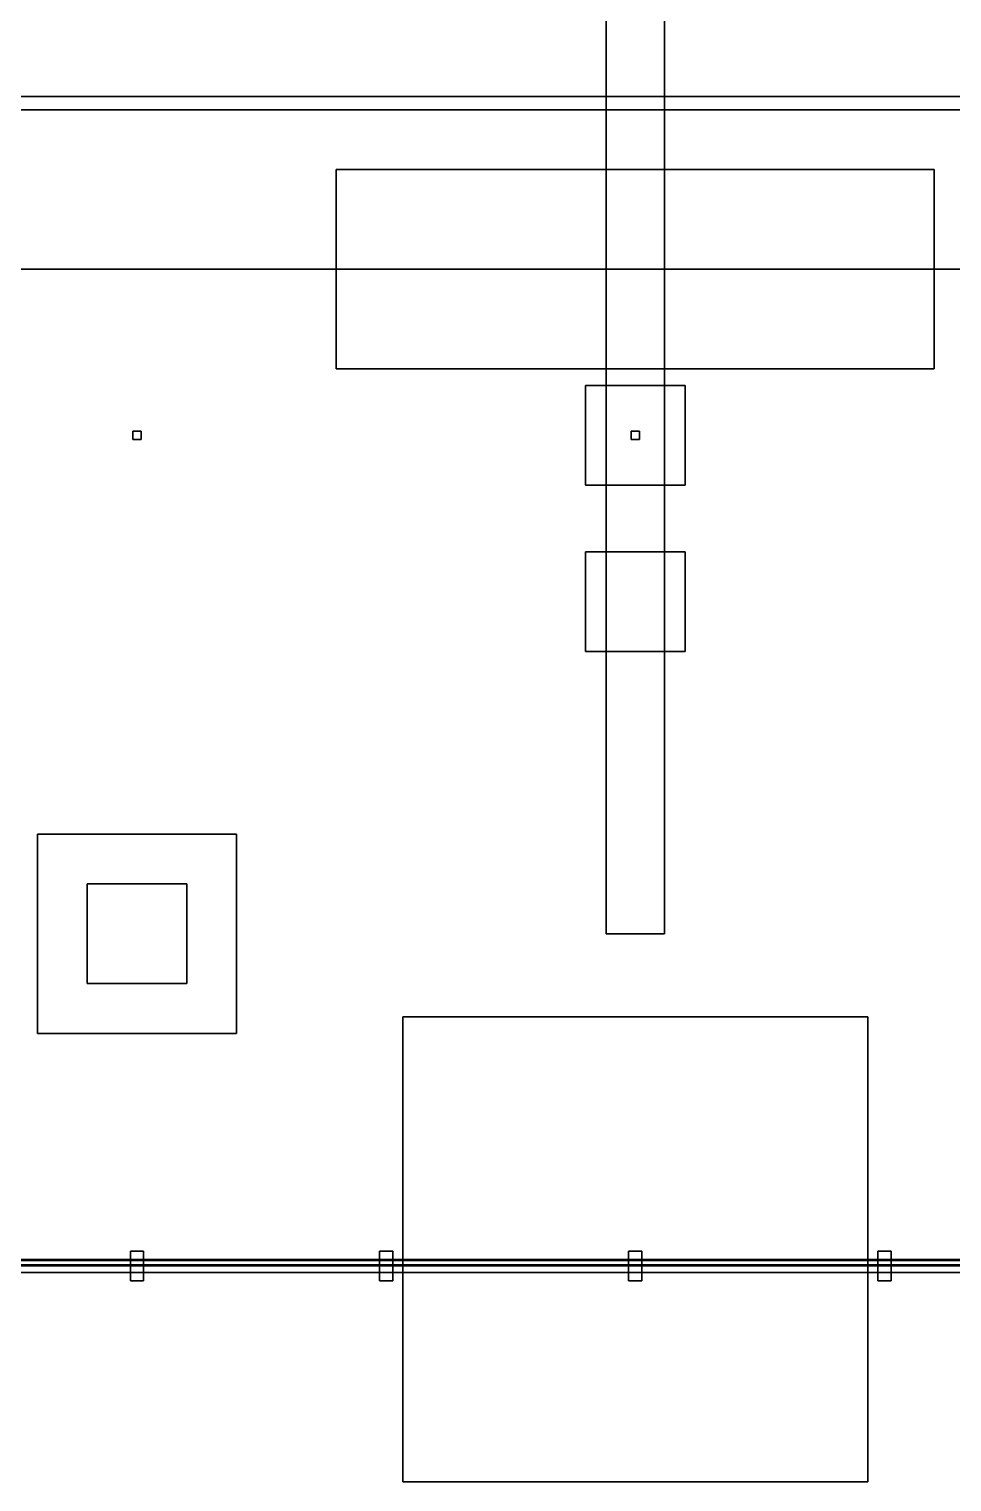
# Model space of a CAD drawing. Extents: x -17000 to 17000, y -13300 to 12090.
# Drawn here: x -3650 to 1907, y -13300 to -4554 of the extents above; entities that cross this region are included whole.
import ezdxf

# ---------------------------------------------------------------- set-up
doc = ezdxf.new("R2010")
doc.units = 0
for name, color, linetype in [('A-DOOR', 3, 'CONTINUOUS'), ('A-FURN', 30, 'CONTINUOUS'), ('A-GLAZ', 5, 'CONTINUOUS'), ('A-WALL', 7, 'CONTINUOUS'), ('E-LITE', 2, 'CONTINUOUS'), ('F-SPRN', 1, 'CONTINUOUS'), ('M-DIFF', 7, 'CONTINUOUS'), ('M-DUCT', 4, 'CONTINUOUS'), ('S-COLS', 9, 'CONTINUOUS'), ('S-SLAB', 8, 'CONTINUOUS')]:
    doc.layers.add(name, color=color, linetype=linetype)

msp = doc.modelspace()

# ---------------------------------------------------------------- linework, layer by layer
at = {"layer": 'A-DOOR'}
for points in [[(-1400, -13300, 2800), (1400, -13300, 2800), (1400, -10500, 2800), (-1400, -10500, 2800)], [(1400, -13300), (-1400, -13300), (-1400, -10500), (1400, -10500)], [(-1400, -10500), (-1400, -10500, 2800), (1400, -10500, 2800), (1400, -10500)], [(-1400, -13300), (-1400, -13300, 2800), (-1400, -10500, 2800), (-1400, -10500)], [(1400, -13300), (1400, -10500), (1400, -10500, 2800), (1400, -13300, 2800)], [(-1400, -13300), (1400, -13300), (1400, -13300, 2800), (-1400, -13300, 2800)]]:
    msp.add_3dface(points, dxfattribs=at)
at = {"layer": 'A-FURN'}
for points in [[(-1800, -6600, 1150), (1800, -6600, 1150), (1800, -5400, 1150), (-1800, -5400, 1150)], [(1800, -6600, 50), (-1800, -6600, 50), (-1800, -5400, 50), (1800, -5400, 50)], [(-1800, -5400, 50), (-1800, -5400, 1150), (1800, -5400, 1150), (1800, -5400, 50)], [(-1800, -6600, 50), (-1800, -6600, 1150), (-1800, -5400, 1150), (-1800, -5400, 50)], [(1800, -6600, 50), (1800, -5400, 50), (1800, -5400, 1150), (1800, -6600, 1150)], [(-1800, -6600, 50), (1800, -6600, 50), (1800, -6600, 1150), (-1800, -6600, 1150)]]:
    msp.add_3dface(points, dxfattribs=at)
at = {"layer": 'A-GLAZ'}
for points in [[(-16900, -12040, 940), (16900, -12040, 940), (16900, -11960, 940), (-16900, -11960, 940)], [(16900, -12040, 860), (-16900, -12040, 860), (-16900, -11960, 860), (16900, -11960, 860)], [(-16900, -11960, 860), (-16900, -11960, 940), (16900, -11960, 940), (16900, -11960, 860)], [(-16900, -12040, 2840), (16900, -12040, 2840), (16900, -11960, 2840), (-16900, -11960, 2840)], [(16900, -12040, 2760), (-16900, -12040, 2760), (-16900, -11960, 2760), (16900, -11960, 2760)], [(-16900, -11960, 2760), (-16900, -11960, 2840), (16900, -11960, 2840), (16900, -11960, 2760)], [(-16900, -12040, 3640), (16900, -12040, 3640), (16900, -11960, 3640), (-16900, -11960, 3640)], [(16900, -12040, 3560), (-16900, -12040, 3560), (-16900, -11960, 3560), (16900, -11960, 3560)], [(-16900, -11960, 3560), (-16900, -11960, 3640), (16900, -11960, 3640), (16900, -11960, 3560)], [(-16900, -12040, 4740), (16900, -12040, 4740), (16900, -11960, 4740), (-16900, -11960, 4740)], [(16900, -12040, 4660), (-16900, -12040, 4660), (-16900, -11960, 4660), (16900, -11960, 4660)], [(-16900, -11960, 4660), (-16900, -11960, 4740), (16900, -11960, 4740), (16900, -11960, 4660)], [(-16900, -12040, 6640), (16900, -12040, 6640), (16900, -11960, 6640), (-16900, -11960, 6640)], [(16900, -12040, 6560), (-16900, -12040, 6560), (-16900, -11960, 6560), (16900, -11960, 6560)], [(-16900, -11960, 6560), (-16900, -11960, 6640), (16900, -11960, 6640), (16900, -11960, 6560)], [(-16900, -12040, 7440), (16900, -12040, 7440), (16900, -11960, 7440), (-16900, -11960, 7440)], [(16900, -12040, 7360), (-16900, -12040, 7360), (-16900, -11960, 7360), (16900, -11960, 7360)], [(-16900, -11960, 7360), (-16900, -11960, 7440), (16900, -11960, 7440), (16900, -11960, 7360)], [(-16900, -12040, 8540), (16900, -12040, 8540), (16900, -11960, 8540), (-16900, -11960, 8540)], [(16900, -12040, 8460), (-16900, -12040, 8460), (-16900, -11960, 8460), (16900, -11960, 8460)], [(-16900, -11960, 8460), (-16900, -11960, 8540), (16900, -11960, 8540), (16900, -11960, 8460)], [(-16900, -12040, 10440), (16900, -12040, 10440), (16900, -11960, 10440), (-16900, -11960, 10440)], [(16900, -12040, 10360), (-16900, -12040, 10360), (-16900, -11960, 10360), (16900, -11960, 10360)], [(-16900, -11960, 10360), (-16900, -11960, 10440), (16900, -11960, 10440), (16900, -11960, 10360)], [(-16900, -12040, 11240), (16900, -12040, 11240), (16900, -11960, 11240), (-16900, -11960, 11240)], [(16900, -12040, 11160), (-16900, -12040, 11160), (-16900, -11960, 11160), (16900, -11960, 11160)], [(-16900, -11960, 11160), (-16900, -11960, 11240), (16900, -11960, 11240), (16900, -11960, 11160)], [(-16900, -12040, 12340), (16900, -12040, 12340), (16900, -11960, 12340), (-16900, -11960, 12340)], [(16900, -12040, 12260), (-16900, -12040, 12260), (-16900, -11960, 12260), (16900, -11960, 12260)], [(-16900, -11960, 12260), (-16900, -11960, 12340), (16900, -11960, 12340), (16900, -11960, 12260)], [(-16900, -12040, 14240), (16900, -12040, 14240), (16900, -11960, 14240), (-16900, -11960, 14240)], [(16900, -12040, 14160), (-16900, -12040, 14160), (-16900, -11960, 14160), (16900, -11960, 14160)], [(-16900, -11960, 14160), (-16900, -11960, 14240), (16900, -11960, 14240), (16900, -11960, 14160)], [(-16900, -12040, 15040), (16900, -12040, 15040), (16900, -11960, 15040), (-16900, -11960, 15040)], [(16900, -12040, 14960), (-16900, -12040, 14960), (-16900, -11960, 14960), (16900, -11960, 14960)], [(-16900, -11960, 14960), (-16900, -11960, 15040), (16900, -11960, 15040), (16900, -11960, 14960)], [(-16900, -12040, 16140), (16900, -12040, 16140), (16900, -11960, 16140), (-16900, -11960, 16140)], [(16900, -12040, 16060), (-16900, -12040, 16060), (-16900, -11960, 16060), (16900, -11960, 16060)], [(-16900, -11960, 16060), (-16900, -11960, 16140), (16900, -11960, 16140), (16900, -11960, 16060)], [(-16900, -12040, 18040), (16900, -12040, 18040), (16900, -11960, 18040), (-16900, -11960, 18040)], [(16900, -12040, 17960), (-16900, -12040, 17960), (-16900, -11960, 17960), (16900, -11960, 17960)], [(-16900, -11960, 17960), (-16900, -11960, 18040), (16900, -11960, 18040), (16900, -11960, 17960)], [(-16900, -12040, 18840), (16900, -12040, 18840), (16900, -11960, 18840), (-16900, -11960, 18840)], [(16900, -12040, 18760), (-16900, -12040, 18760), (-16900, -11960, 18760), (16900, -11960, 18760)], [(-16900, -11960, 18760), (-16900, -11960, 18840), (16900, -11960, 18840), (16900, -11960, 18760)], [(-16900, -12040, 19940), (16900, -12040, 19940), (16900, -11960, 19940), (-16900, -11960, 19940)], [(16900, -12040, 19860), (-16900, -12040, 19860), (-16900, -11960, 19860), (16900, -11960, 19860)], [(-16900, -11960, 19860), (-16900, -11960, 19940), (16900, -11960, 19940), (16900, -11960, 19860)], [(-16900, -12040, 21840), (16900, -12040, 21840), (16900, -11960, 21840), (-16900, -11960, 21840)], [(16900, -12040, 21760), (-16900, -12040, 21760), (-16900, -11960, 21760), (16900, -11960, 21760)], [(-16900, -11960, 21760), (-16900, -11960, 21840), (16900, -11960, 21840), (16900, -11960, 21760)], [(-16900, -12040, 22640), (16900, -12040, 22640), (16900, -11960, 22640), (-16900, -11960, 22640)], [(16900, -12040, 22560), (-16900, -12040, 22560), (-16900, -11960, 22560), (16900, -11960, 22560)], [(-16900, -11960, 22560), (-16900, -11960, 22640), (16900, -11960, 22640), (16900, -11960, 22560)], [(-16900, -12040, 23740), (16900, -12040, 23740), (16900, -11960, 23740), (-16900, -11960, 23740)], [(16900, -12040, 23660), (-16900, -12040, 23660), (-16900, -11960, 23660), (16900, -11960, 23660)], [(-16900, -11960, 23660), (-16900, -11960, 23740), (16900, -11960, 23740), (16900, -11960, 23660)], [(-16900, -12040, 25640), (16900, -12040, 25640), (16900, -11960, 25640), (-16900, -11960, 25640)], [(16900, -12040, 25560), (-16900, -12040, 25560), (-16900, -11960, 25560), (16900, -11960, 25560)], [(-16900, -11960, 25560), (-16900, -11960, 25640), (16900, -11960, 25640), (16900, -11960, 25560)], [(-16900, -12040, 26440), (16900, -12040, 26440), (16900, -11960, 26440), (-16900, -11960, 26440)], [(16900, -12040, 26360), (-16900, -12040, 26360), (-16900, -11960, 26360), (16900, -11960, 26360)], [(-16900, -11960, 26360), (-16900, -11960, 26440), (16900, -11960, 26440), (16900, -11960, 26360)], [(-16800, -11994, 3600), (16800, -11994, 3600), (16800, -11966, 3600), (-16800, -11966, 3600)], [(16800, -11994, 200), (-16800, -11994, 200), (-16800, -11966, 200), (16800, -11966, 200)], [(-16800, -11966, 200), (-16800, -11966, 3600), (16800, -11966, 3600), (16800, -11966, 200)], [(-16800, -11994, 7400), (16800, -11994, 7400), (16800, -11966, 7400), (-16800, -11966, 7400)], [(16800, -11994, 4000), (-16800, -11994, 4000), (-16800, -11966, 4000), (16800, -11966, 4000)], [(-16800, -11966, 4000), (-16800, -11966, 7400), (16800, -11966, 7400), (16800, -11966, 4000)], [(-16800, -11994, 11200), (16800, -11994, 11200), (16800, -11966, 11200), (-16800, -11966, 11200)], [(16800, -11994, 7800), (-16800, -11994, 7800), (-16800, -11966, 7800), (16800, -11966, 7800)], [(-16800, -11966, 7800), (-16800, -11966, 11200), (16800, -11966, 11200), (16800, -11966, 7800)], [(-16800, -11994, 15000), (16800, -11994, 15000), (16800, -11966, 15000), (-16800, -11966, 15000)], [(16800, -11994, 11600), (-16800, -11994, 11600), (-16800, -11966, 11600), (16800, -11966, 11600)], [(-16800, -11966, 11600), (-16800, -11966, 15000), (16800, -11966, 15000), (16800, -11966, 11600)], [(-16800, -11994, 18800), (16800, -11994, 18800), (16800, -11966, 18800), (-16800, -11966, 18800)], [(16800, -11994, 15400), (-16800, -11994, 15400), (-16800, -11966, 15400), (16800, -11966, 15400)], [(-16800, -11966, 15400), (-16800, -11966, 18800), (16800, -11966, 18800), (16800, -11966, 15400)], [(-16800, -11994, 22600), (16800, -11994, 22600), (16800, -11966, 22600), (-16800, -11966, 22600)], [(16800, -11994, 19200), (-16800, -11994, 19200), (-16800, -11966, 19200), (16800, -11966, 19200)], [(-16800, -11966, 19200), (-16800, -11966, 22600), (16800, -11966, 22600), (16800, -11966, 19200)], [(-16800, -11994, 26400), (16800, -11994, 26400), (16800, -11966, 26400), (-16800, -11966, 26400)], [(16800, -11994, 23000), (-16800, -11994, 23000), (-16800, -11966, 23000), (16800, -11966, 23000)], [(-16800, -11966, 23000), (-16800, -11966, 26400), (16800, -11966, 26400), (16800, -11966, 23000)], [(-3040, -12090, 3625), (-2960, -12090, 3625), (-2960, -11910, 3625), (-3040, -11910, 3625)], [(-2960, -12090, 175), (-3040, -12090, 175), (-3040, -11910, 175), (-2960, -11910, 175)], [(-3040, -11910, 175), (-3040, -11910, 3625), (-2960, -11910, 3625), (-2960, -11910, 175)], [(-3040, -12090, 175), (-3040, -12090, 3625), (-3040, -11910, 3625), (-3040, -11910, 175)], [(-3040, -12090, 7425), (-2960, -12090, 7425), (-2960, -11910, 7425), (-3040, -11910, 7425)], [(-2960, -12090, 3975), (-3040, -12090, 3975), (-3040, -11910, 3975), (-2960, -11910, 3975)], [(-3040, -11910, 3975), (-3040, -11910, 7425), (-2960, -11910, 7425), (-2960, -11910, 3975)], [(-3040, -12090, 3975), (-3040, -12090, 7425), (-3040, -11910, 7425), (-3040, -11910, 3975)], [(-3040, -12090, 11225), (-2960, -12090, 11225), (-2960, -11910, 11225), (-3040, -11910, 11225)], [(-2960, -12090, 7775), (-3040, -12090, 7775), (-3040, -11910, 7775), (-2960, -11910, 7775)], [(-3040, -11910, 7775), (-3040, -11910, 11225), (-2960, -11910, 11225), (-2960, -11910, 7775)], [(-3040, -12090, 7775), (-3040, -12090, 11225), (-3040, -11910, 11225), (-3040, -11910, 7775)], [(-3040, -12090, 15025), (-2960, -12090, 15025), (-2960, -11910, 15025), (-3040, -11910, 15025)], [(-2960, -12090, 11575), (-3040, -12090, 11575), (-3040, -11910, 11575), (-2960, -11910, 11575)], [(-3040, -11910, 11575), (-3040, -11910, 15025), (-2960, -11910, 15025), (-2960, -11910, 11575)], [(-3040, -12090, 11575), (-3040, -12090, 15025), (-3040, -11910, 15025), (-3040, -11910, 11575)], [(-3040, -12090, 18825), (-2960, -12090, 18825), (-2960, -11910, 18825), (-3040, -11910, 18825)], [(-2960, -12090, 15375), (-3040, -12090, 15375), (-3040, -11910, 15375), (-2960, -11910, 15375)], [(-3040, -11910, 15375), (-3040, -11910, 18825), (-2960, -11910, 18825), (-2960, -11910, 15375)], [(-3040, -12090, 15375), (-3040, -12090, 18825), (-3040, -11910, 18825), (-3040, -11910, 15375)], [(-3040, -12090, 22625), (-2960, -12090, 22625), (-2960, -11910, 22625), (-3040, -11910, 22625)], [(-2960, -12090, 19175), (-3040, -12090, 19175), (-3040, -11910, 19175), (-2960, -11910, 19175)], [(-3040, -11910, 19175), (-3040, -11910, 22625), (-2960, -11910, 22625), (-2960, -11910, 19175)], [(-3040, -12090, 19175), (-3040, -12090, 22625), (-3040, -11910, 22625), (-3040, -11910, 19175)], [(-3040, -12090, 26425), (-2960, -12090, 26425), (-2960, -11910, 26425), (-3040, -11910, 26425)], [(-2960, -12090, 22975), (-3040, -12090, 22975), (-3040, -11910, 22975), (-2960, -11910, 22975)], [(-3040, -11910, 22975), (-3040, -11910, 26425), (-2960, -11910, 26425), (-2960, -11910, 22975)], [(-3040, -12090, 22975), (-3040, -12090, 26425), (-3040, -11910, 26425), (-3040, -11910, 22975)], [(-2960, -12090, 175), (-2960, -11910, 175), (-2960, -11910, 3625), (-2960, -12090, 3625)], [(-2960, -12090, 3975), (-2960, -11910, 3975), (-2960, -11910, 7425), (-2960, -12090, 7425)], [(-2960, -12090, 7775), (-2960, -11910, 7775), (-2960, -11910, 11225), (-2960, -12090, 11225)], [(-2960, -12090, 11575), (-2960, -11910, 11575), (-2960, -11910, 15025), (-2960, -12090, 15025)], [(-2960, -12090, 15375), (-2960, -11910, 15375), (-2960, -11910, 18825), (-2960, -12090, 18825)], [(-2960, -12090, 19175), (-2960, -11910, 19175), (-2960, -11910, 22625), (-2960, -12090, 22625)], [(-2960, -12090, 22975), (-2960, -11910, 22975), (-2960, -11910, 26425), (-2960, -12090, 26425)], [(-1540, -12090, 3625), (-1460, -12090, 3625), (-1460, -11910, 3625), (-1540, -11910, 3625)], [(-1460, -12090, 175), (-1540, -12090, 175), (-1540, -11910, 175), (-1460, -11910, 175)], [(-1540, -11910, 175), (-1540, -11910, 3625), (-1460, -11910, 3625), (-1460, -11910, 175)], [(-1540, -12090, 175), (-1540, -12090, 3625), (-1540, -11910, 3625), (-1540, -11910, 175)], [(-1540, -12090, 7425), (-1460, -12090, 7425), (-1460, -11910, 7425), (-1540, -11910, 7425)], [(-1460, -12090, 3975), (-1540, -12090, 3975), (-1540, -11910, 3975), (-1460, -11910, 3975)], [(-1540, -11910, 3975), (-1540, -11910, 7425), (-1460, -11910, 7425), (-1460, -11910, 3975)], [(-1540, -12090, 3975), (-1540, -12090, 7425), (-1540, -11910, 7425), (-1540, -11910, 3975)], [(-1540, -12090, 11225), (-1460, -12090, 11225), (-1460, -11910, 11225), (-1540, -11910, 11225)], [(-1460, -12090, 7775), (-1540, -12090, 7775), (-1540, -11910, 7775), (-1460, -11910, 7775)], [(-1540, -11910, 7775), (-1540, -11910, 11225), (-1460, -11910, 11225), (-1460, -11910, 7775)], [(-1540, -12090, 7775), (-1540, -12090, 11225), (-1540, -11910, 11225), (-1540, -11910, 7775)], [(-1540, -12090, 15025), (-1460, -12090, 15025), (-1460, -11910, 15025), (-1540, -11910, 15025)], [(-1460, -12090, 11575), (-1540, -12090, 11575), (-1540, -11910, 11575), (-1460, -11910, 11575)], [(-1540, -11910, 11575), (-1540, -11910, 15025), (-1460, -11910, 15025), (-1460, -11910, 11575)], [(-1540, -12090, 11575), (-1540, -12090, 15025), (-1540, -11910, 15025), (-1540, -11910, 11575)], [(-1540, -12090, 18825), (-1460, -12090, 18825), (-1460, -11910, 18825), (-1540, -11910, 18825)], [(-1460, -12090, 15375), (-1540, -12090, 15375), (-1540, -11910, 15375), (-1460, -11910, 15375)], [(-1540, -11910, 15375), (-1540, -11910, 18825), (-1460, -11910, 18825), (-1460, -11910, 15375)], [(-1540, -12090, 15375), (-1540, -12090, 18825), (-1540, -11910, 18825), (-1540, -11910, 15375)], [(-1540, -12090, 22625), (-1460, -12090, 22625), (-1460, -11910, 22625), (-1540, -11910, 22625)], [(-1460, -12090, 19175), (-1540, -12090, 19175), (-1540, -11910, 19175), (-1460, -11910, 19175)], [(-1540, -11910, 19175), (-1540, -11910, 22625), (-1460, -11910, 22625), (-1460, -11910, 19175)], [(-1540, -12090, 19175), (-1540, -12090, 22625), (-1540, -11910, 22625), (-1540, -11910, 19175)], [(-1540, -12090, 26425), (-1460, -12090, 26425), (-1460, -11910, 26425), (-1540, -11910, 26425)], [(-1460, -12090, 22975), (-1540, -12090, 22975), (-1540, -11910, 22975), (-1460, -11910, 22975)], [(-1540, -11910, 22975), (-1540, -11910, 26425), (-1460, -11910, 26425), (-1460, -11910, 22975)], [(-1540, -12090, 22975), (-1540, -12090, 26425), (-1540, -11910, 26425), (-1540, -11910, 22975)], [(-1460, -12090, 175), (-1460, -11910, 175), (-1460, -11910, 3625), (-1460, -12090, 3625)], [(-1460, -12090, 3975), (-1460, -11910, 3975), (-1460, -11910, 7425), (-1460, -12090, 7425)], [(-1460, -12090, 7775), (-1460, -11910, 7775), (-1460, -11910, 11225), (-1460, -12090, 11225)], [(-1460, -12090, 11575), (-1460, -11910, 11575), (-1460, -11910, 15025), (-1460, -12090, 15025)], [(-1460, -12090, 15375), (-1460, -11910, 15375), (-1460, -11910, 18825), (-1460, -12090, 18825)], [(-1460, -12090, 19175), (-1460, -11910, 19175), (-1460, -11910, 22625), (-1460, -12090, 22625)], [(-1460, -12090, 22975), (-1460, -11910, 22975), (-1460, -11910, 26425), (-1460, -12090, 26425)], [(-40, -12090, 3625), (40, -12090, 3625), (40, -11910, 3625), (-40, -11910, 3625)], [(40, -12090, 175), (-40, -12090, 175), (-40, -11910, 175), (40, -11910, 175)], [(-40, -11910, 175), (-40, -11910, 3625), (40, -11910, 3625), (40, -11910, 175)], [(-40, -12090, 175), (-40, -12090, 3625), (-40, -11910, 3625), (-40, -11910, 175)], [(-40, -12090, 7425), (40, -12090, 7425), (40, -11910, 7425), (-40, -11910, 7425)], [(40, -12090, 3975), (-40, -12090, 3975), (-40, -11910, 3975), (40, -11910, 3975)], [(-40, -11910, 3975), (-40, -11910, 7425), (40, -11910, 7425), (40, -11910, 3975)], [(-40, -12090, 3975), (-40, -12090, 7425), (-40, -11910, 7425), (-40, -11910, 3975)], [(-40, -12090, 11225), (40, -12090, 11225), (40, -11910, 11225), (-40, -11910, 11225)], [(40, -12090, 7775), (-40, -12090, 7775), (-40, -11910, 7775), (40, -11910, 7775)], [(-40, -11910, 7775), (-40, -11910, 11225), (40, -11910, 11225), (40, -11910, 7775)], [(-40, -12090, 7775), (-40, -12090, 11225), (-40, -11910, 11225), (-40, -11910, 7775)], [(-40, -12090, 15025), (40, -12090, 15025), (40, -11910, 15025), (-40, -11910, 15025)], [(40, -12090, 11575), (-40, -12090, 11575), (-40, -11910, 11575), (40, -11910, 11575)], [(-40, -11910, 11575), (-40, -11910, 15025), (40, -11910, 15025), (40, -11910, 11575)], [(-40, -12090, 11575), (-40, -12090, 15025), (-40, -11910, 15025), (-40, -11910, 11575)], [(-40, -12090, 18825), (40, -12090, 18825), (40, -11910, 18825), (-40, -11910, 18825)], [(40, -12090, 15375), (-40, -12090, 15375), (-40, -11910, 15375), (40, -11910, 15375)], [(-40, -11910, 15375), (-40, -11910, 18825), (40, -11910, 18825), (40, -11910, 15375)], [(-40, -12090, 15375), (-40, -12090, 18825), (-40, -11910, 18825), (-40, -11910, 15375)], [(-40, -12090, 22625), (40, -12090, 22625), (40, -11910, 22625), (-40, -11910, 22625)], [(40, -12090, 19175), (-40, -12090, 19175), (-40, -11910, 19175), (40, -11910, 19175)], [(-40, -11910, 19175), (-40, -11910, 22625), (40, -11910, 22625), (40, -11910, 19175)], [(-40, -12090, 19175), (-40, -12090, 22625), (-40, -11910, 22625), (-40, -11910, 19175)], [(-40, -12090, 26425), (40, -12090, 26425), (40, -11910, 26425), (-40, -11910, 26425)], [(40, -12090, 22975), (-40, -12090, 22975), (-40, -11910, 22975), (40, -11910, 22975)], [(-40, -11910, 22975), (-40, -11910, 26425), (40, -11910, 26425), (40, -11910, 22975)], [(-40, -12090, 22975), (-40, -12090, 26425), (-40, -11910, 26425), (-40, -11910, 22975)], [(40, -12090, 175), (40, -11910, 175), (40, -11910, 3625), (40, -12090, 3625)], [(40, -12090, 3975), (40, -11910, 3975), (40, -11910, 7425), (40, -12090, 7425)], [(40, -12090, 7775), (40, -11910, 7775), (40, -11910, 11225), (40, -12090, 11225)], [(40, -12090, 11575), (40, -11910, 11575), (40, -11910, 15025), (40, -12090, 15025)], [(40, -12090, 15375), (40, -11910, 15375), (40, -11910, 18825), (40, -12090, 18825)], [(40, -12090, 19175), (40, -11910, 19175), (40, -11910, 22625), (40, -12090, 22625)], [(40, -12090, 22975), (40, -11910, 22975), (40, -11910, 26425), (40, -12090, 26425)], [(1460, -12090, 3625), (1540, -12090, 3625), (1540, -11910, 3625), (1460, -11910, 3625)], [(1540, -12090, 175), (1460, -12090, 175), (1460, -11910, 175), (1540, -11910, 175)], [(1460, -11910, 175), (1460, -11910, 3625), (1540, -11910, 3625), (1540, -11910, 175)], [(1460, -12090, 175), (1460, -12090, 3625), (1460, -11910, 3625), (1460, -11910, 175)], [(1460, -12090, 7425), (1540, -12090, 7425), (1540, -11910, 7425), (1460, -11910, 7425)], [(1540, -12090, 3975), (1460, -12090, 3975), (1460, -11910, 3975), (1540, -11910, 3975)], [(1460, -11910, 3975), (1460, -11910, 7425), (1540, -11910, 7425), (1540, -11910, 3975)], [(1460, -12090, 3975), (1460, -12090, 7425), (1460, -11910, 7425), (1460, -11910, 3975)], [(1460, -12090, 11225), (1540, -12090, 11225), (1540, -11910, 11225), (1460, -11910, 11225)], [(1540, -12090, 7775), (1460, -12090, 7775), (1460, -11910, 7775), (1540, -11910, 7775)], [(1460, -11910, 7775), (1460, -11910, 11225), (1540, -11910, 11225), (1540, -11910, 7775)], [(1460, -12090, 7775), (1460, -12090, 11225), (1460, -11910, 11225), (1460, -11910, 7775)], [(1460, -12090, 15025), (1540, -12090, 15025), (1540, -11910, 15025), (1460, -11910, 15025)], [(1540, -12090, 11575), (1460, -12090, 11575), (1460, -11910, 11575), (1540, -11910, 11575)], [(1460, -11910, 11575), (1460, -11910, 15025), (1540, -11910, 15025), (1540, -11910, 11575)], [(1460, -12090, 11575), (1460, -12090, 15025), (1460, -11910, 15025), (1460, -11910, 11575)], [(1460, -12090, 18825), (1540, -12090, 18825), (1540, -11910, 18825), (1460, -11910, 18825)], [(1540, -12090, 15375), (1460, -12090, 15375), (1460, -11910, 15375), (1540, -11910, 15375)], [(1460, -11910, 15375), (1460, -11910, 18825), (1540, -11910, 18825), (1540, -11910, 15375)], [(1460, -12090, 15375), (1460, -12090, 18825), (1460, -11910, 18825), (1460, -11910, 15375)], [(1460, -12090, 22625), (1540, -12090, 22625), (1540, -11910, 22625), (1460, -11910, 22625)], [(1540, -12090, 19175), (1460, -12090, 19175), (1460, -11910, 19175), (1540, -11910, 19175)], [(1460, -11910, 19175), (1460, -11910, 22625), (1540, -11910, 22625), (1540, -11910, 19175)], [(1460, -12090, 19175), (1460, -12090, 22625), (1460, -11910, 22625), (1460, -11910, 19175)], [(1460, -12090, 26425), (1540, -12090, 26425), (1540, -11910, 26425), (1460, -11910, 26425)], [(1540, -12090, 22975), (1460, -12090, 22975), (1460, -11910, 22975), (1540, -11910, 22975)], [(1460, -11910, 22975), (1460, -11910, 26425), (1540, -11910, 26425), (1540, -11910, 22975)], [(1460, -12090, 22975), (1460, -12090, 26425), (1460, -11910, 26425), (1460, -11910, 22975)], [(1540, -12090, 175), (1540, -11910, 175), (1540, -11910, 3625), (1540, -12090, 3625)], [(1540, -12090, 3975), (1540, -11910, 3975), (1540, -11910, 7425), (1540, -12090, 7425)], [(1540, -12090, 7775), (1540, -11910, 7775), (1540, -11910, 11225), (1540, -12090, 11225)], [(1540, -12090, 11575), (1540, -11910, 11575), (1540, -11910, 15025), (1540, -12090, 15025)], [(1540, -12090, 15375), (1540, -11910, 15375), (1540, -11910, 18825), (1540, -12090, 18825)], [(1540, -12090, 19175), (1540, -11910, 19175), (1540, -11910, 22625), (1540, -12090, 22625)], [(1540, -12090, 22975), (1540, -11910, 22975), (1540, -11910, 26425), (1540, -12090, 26425)], [(-16900, -12040, 860), (16900, -12040, 860), (16900, -12040, 940), (-16900, -12040, 940)], [(-16900, -12040, 2760), (16900, -12040, 2760), (16900, -12040, 2840), (-16900, -12040, 2840)], [(-16900, -12040, 3560), (16900, -12040, 3560), (16900, -12040, 3640), (-16900, -12040, 3640)], [(-16900, -12040, 4660), (16900, -12040, 4660), (16900, -12040, 4740), (-16900, -12040, 4740)], [(-16900, -12040, 6560), (16900, -12040, 6560), (16900, -12040, 6640), (-16900, -12040, 6640)], [(-16900, -12040, 7360), (16900, -12040, 7360), (16900, -12040, 7440), (-16900, -12040, 7440)], [(-16900, -12040, 8460), (16900, -12040, 8460), (16900, -12040, 8540), (-16900, -12040, 8540)], [(-16900, -12040, 10360), (16900, -12040, 10360), (16900, -12040, 10440), (-16900, -12040, 10440)], [(-16900, -12040, 11160), (16900, -12040, 11160), (16900, -12040, 11240), (-16900, -12040, 11240)], [(-16900, -12040, 12260), (16900, -12040, 12260), (16900, -12040, 12340), (-16900, -12040, 12340)], [(-16900, -12040, 14160), (16900, -12040, 14160), (16900, -12040, 14240), (-16900, -12040, 14240)], [(-16900, -12040, 14960), (16900, -12040, 14960), (16900, -12040, 15040), (-16900, -12040, 15040)], [(-16900, -12040, 16060), (16900, -12040, 16060), (16900, -12040, 16140), (-16900, -12040, 16140)], [(-16900, -12040, 17960), (16900, -12040, 17960), (16900, -12040, 18040), (-16900, -12040, 18040)], [(-16900, -12040, 18760), (16900, -12040, 18760), (16900, -12040, 18840), (-16900, -12040, 18840)], [(-16900, -12040, 19860), (16900, -12040, 19860), (16900, -12040, 19940), (-16900, -12040, 19940)], [(-16900, -12040, 21760), (16900, -12040, 21760), (16900, -12040, 21840), (-16900, -12040, 21840)], [(-16900, -12040, 22560), (16900, -12040, 22560), (16900, -12040, 22640), (-16900, -12040, 22640)], [(-16900, -12040, 23660), (16900, -12040, 23660), (16900, -12040, 23740), (-16900, -12040, 23740)], [(-16900, -12040, 25560), (16900, -12040, 25560), (16900, -12040, 25640), (-16900, -12040, 25640)], [(-16900, -12040, 26360), (16900, -12040, 26360), (16900, -12040, 26440), (-16900, -12040, 26440)], [(-16800, -11994, 200), (16800, -11994, 200), (16800, -11994, 3600), (-16800, -11994, 3600)], [(-16800, -11994, 4000), (16800, -11994, 4000), (16800, -11994, 7400), (-16800, -11994, 7400)], [(-16800, -11994, 7800), (16800, -11994, 7800), (16800, -11994, 11200), (-16800, -11994, 11200)], [(-16800, -11994, 11600), (16800, -11994, 11600), (16800, -11994, 15000), (-16800, -11994, 15000)], [(-16800, -11994, 15400), (16800, -11994, 15400), (16800, -11994, 18800), (-16800, -11994, 18800)], [(-16800, -11994, 19200), (16800, -11994, 19200), (16800, -11994, 22600), (-16800, -11994, 22600)], [(-16800, -11994, 23000), (16800, -11994, 23000), (16800, -11994, 26400), (-16800, -11994, 26400)], [(-3040, -12090, 175), (-2960, -12090, 175), (-2960, -12090, 3625), (-3040, -12090, 3625)], [(-3040, -12090, 3975), (-2960, -12090, 3975), (-2960, -12090, 7425), (-3040, -12090, 7425)], [(-3040, -12090, 7775), (-2960, -12090, 7775), (-2960, -12090, 11225), (-3040, -12090, 11225)], [(-3040, -12090, 11575), (-2960, -12090, 11575), (-2960, -12090, 15025), (-3040, -12090, 15025)], [(-3040, -12090, 15375), (-2960, -12090, 15375), (-2960, -12090, 18825), (-3040, -12090, 18825)], [(-3040, -12090, 19175), (-2960, -12090, 19175), (-2960, -12090, 22625), (-3040, -12090, 22625)], [(-3040, -12090, 22975), (-2960, -12090, 22975), (-2960, -12090, 26425), (-3040, -12090, 26425)], [(-1540, -12090, 175), (-1460, -12090, 175), (-1460, -12090, 3625), (-1540, -12090, 3625)], [(-1540, -12090, 3975), (-1460, -12090, 3975), (-1460, -12090, 7425), (-1540, -12090, 7425)], [(-1540, -12090, 7775), (-1460, -12090, 7775), (-1460, -12090, 11225), (-1540, -12090, 11225)], [(-1540, -12090, 11575), (-1460, -12090, 11575), (-1460, -12090, 15025), (-1540, -12090, 15025)], [(-1540, -12090, 15375), (-1460, -12090, 15375), (-1460, -12090, 18825), (-1540, -12090, 18825)], [(-1540, -12090, 19175), (-1460, -12090, 19175), (-1460, -12090, 22625), (-1540, -12090, 22625)], [(-1540, -12090, 22975), (-1460, -12090, 22975), (-1460, -12090, 26425), (-1540, -12090, 26425)], [(-40, -12090, 175), (40, -12090, 175), (40, -12090, 3625), (-40, -12090, 3625)], [(-40, -12090, 3975), (40, -12090, 3975), (40, -12090, 7425), (-40, -12090, 7425)], [(-40, -12090, 7775), (40, -12090, 7775), (40, -12090, 11225), (-40, -12090, 11225)], [(-40, -12090, 11575), (40, -12090, 11575), (40, -12090, 15025), (-40, -12090, 15025)], [(-40, -12090, 15375), (40, -12090, 15375), (40, -12090, 18825), (-40, -12090, 18825)], [(-40, -12090, 19175), (40, -12090, 19175), (40, -12090, 22625), (-40, -12090, 22625)], [(-40, -12090, 22975), (40, -12090, 22975), (40, -12090, 26425), (-40, -12090, 26425)], [(1460, -12090, 175), (1540, -12090, 175), (1540, -12090, 3625), (1460, -12090, 3625)], [(1460, -12090, 3975), (1540, -12090, 3975), (1540, -12090, 7425), (1460, -12090, 7425)], [(1460, -12090, 7775), (1540, -12090, 7775), (1540, -12090, 11225), (1460, -12090, 11225)], [(1460, -12090, 11575), (1540, -12090, 11575), (1540, -12090, 15025), (1460, -12090, 15025)], [(1460, -12090, 15375), (1540, -12090, 15375), (1540, -12090, 18825), (1460, -12090, 18825)], [(1460, -12090, 19175), (1540, -12090, 19175), (1540, -12090, 22625), (1460, -12090, 22625)], [(1460, -12090, 22975), (1540, -12090, 22975), (1540, -12090, 26425), (1460, -12090, 26425)]]:
    msp.add_3dface(points, dxfattribs=at)
at = {"layer": 'A-WALL'}
for points in [[(-11000, -6000, 26000), (11000, -6000, 26000), (11000, 6000, 26000), (-11000, 6000, 26000)], [(11000, -6000, 22800), (-11000, -6000, 22800), (-11000, 6000, 22800), (11000, 6000, 22800)], [(-11000, -6000, 22800), (11000, -6000, 22800), (11000, -6000, 26000), (-11000, -6000, 26000)]]:
    msp.add_3dface(points, dxfattribs=at)
at = {"layer": 'E-LITE'}
for points in [[(-300, -8300, 14120), (300, -8300, 14120), (300, -7700, 14120), (-300, -7700, 14120)], [(300, -8300, 14080), (-300, -8300, 14080), (-300, -7700, 14080), (300, -7700, 14080)], [(-300, -7700, 14080), (-300, -7700, 14120), (300, -7700, 14120), (300, -7700, 14080)], [(-300, -8300, 14080), (-300, -8300, 14120), (-300, -7700, 14120), (-300, -7700, 14080)], [(-300, -8300, 17920), (300, -8300, 17920), (300, -7700, 17920), (-300, -7700, 17920)], [(300, -8300, 17880), (-300, -8300, 17880), (-300, -7700, 17880), (300, -7700, 17880)], [(-300, -7700, 17880), (-300, -7700, 17920), (300, -7700, 17920), (300, -7700, 17880)], [(-300, -8300, 17880), (-300, -8300, 17920), (-300, -7700, 17920), (-300, -7700, 17880)], [(300, -8300, 14080), (300, -7700, 14080), (300, -7700, 14120), (300, -8300, 14120)], [(300, -8300, 17880), (300, -7700, 17880), (300, -7700, 17920), (300, -8300, 17920)], [(-300, -8300, 14080), (300, -8300, 14080), (300, -8300, 14120), (-300, -8300, 14120)], [(-300, -8300, 17880), (300, -8300, 17880), (300, -8300, 17920), (-300, -8300, 17920)]]:
    msp.add_3dface(points, dxfattribs=at)
at = {"layer": 'F-SPRN'}
for points in [[(-15000, -5040, 14790), (15000, -5040, 14790), (15000, -4960, 14790), (-15000, -4960, 14790)], [(15000, -5040, 14710), (-15000, -5040, 14710), (-15000, -4960, 14710), (15000, -4960, 14710)], [(-15000, -4960, 14710), (-15000, -4960, 14790), (15000, -4960, 14790), (15000, -4960, 14710)], [(-15000, -5040, 18590), (15000, -5040, 18590), (15000, -4960, 18590), (-15000, -4960, 18590)], [(15000, -5040, 18510), (-15000, -5040, 18510), (-15000, -4960, 18510), (15000, -4960, 18510)], [(-15000, -4960, 18510), (-15000, -4960, 18590), (15000, -4960, 18590), (15000, -4960, 18510)], [(-15000, -5040, 14710), (15000, -5040, 14710), (15000, -5040, 14790), (-15000, -5040, 14790)], [(-15000, -5040, 18510), (15000, -5040, 18510), (15000, -5040, 18590), (-15000, -5040, 18590)], [(-3025, -7025, 14725), (-2975, -7025, 14725), (-2975, -6975, 14725), (-3025, -6975, 14725)], [(-2975, -7025, 14575), (-3025, -7025, 14575), (-3025, -6975, 14575), (-2975, -6975, 14575)], [(-3025, -6975, 14575), (-3025, -6975, 14725), (-2975, -6975, 14725), (-2975, -6975, 14575)], [(-3025, -7025, 14575), (-3025, -7025, 14725), (-3025, -6975, 14725), (-3025, -6975, 14575)], [(-3025, -7025, 18525), (-2975, -7025, 18525), (-2975, -6975, 18525), (-3025, -6975, 18525)], [(-2975, -7025, 18375), (-3025, -7025, 18375), (-3025, -6975, 18375), (-2975, -6975, 18375)], [(-3025, -6975, 18375), (-3025, -6975, 18525), (-2975, -6975, 18525), (-2975, -6975, 18375)], [(-3025, -7025, 18375), (-3025, -7025, 18525), (-3025, -6975, 18525), (-3025, -6975, 18375)], [(-2975, -7025, 14575), (-2975, -6975, 14575), (-2975, -6975, 14725), (-2975, -7025, 14725)], [(-2975, -7025, 18375), (-2975, -6975, 18375), (-2975, -6975, 18525), (-2975, -7025, 18525)], [(-25, -7025, 14725), (25, -7025, 14725), (25, -6975, 14725), (-25, -6975, 14725)], [(25, -7025, 14575), (-25, -7025, 14575), (-25, -6975, 14575), (25, -6975, 14575)], [(-25, -6975, 14575), (-25, -6975, 14725), (25, -6975, 14725), (25, -6975, 14575)], [(-25, -7025, 14575), (-25, -7025, 14725), (-25, -6975, 14725), (-25, -6975, 14575)], [(-25, -7025, 18525), (25, -7025, 18525), (25, -6975, 18525), (-25, -6975, 18525)], [(25, -7025, 18375), (-25, -7025, 18375), (-25, -6975, 18375), (25, -6975, 18375)], [(-25, -6975, 18375), (-25, -6975, 18525), (25, -6975, 18525), (25, -6975, 18375)], [(-25, -7025, 18375), (-25, -7025, 18525), (-25, -6975, 18525), (-25, -6975, 18375)], [(25, -7025, 14575), (25, -6975, 14575), (25, -6975, 14725), (25, -7025, 14725)], [(25, -7025, 18375), (25, -6975, 18375), (25, -6975, 18525), (25, -7025, 18525)], [(-3025, -7025, 14575), (-2975, -7025, 14575), (-2975, -7025, 14725), (-3025, -7025, 14725)], [(-3025, -7025, 18375), (-2975, -7025, 18375), (-2975, -7025, 18525), (-3025, -7025, 18525)], [(-25, -7025, 14575), (25, -7025, 14575), (25, -7025, 14725), (-25, -7025, 14725)], [(-25, -7025, 18375), (25, -7025, 18375), (25, -7025, 18525), (-25, -7025, 18525)]]:
    msp.add_3dface(points, dxfattribs=at)
at = {"layer": 'M-DIFF'}
for points in [[(-300, -7300, 14190), (300, -7300, 14190), (300, -6700, 14190), (-300, -6700, 14190)], [(300, -7300, 14110), (-300, -7300, 14110), (-300, -6700, 14110), (300, -6700, 14110)], [(-300, -6700, 14110), (-300, -6700, 14190), (300, -6700, 14190), (300, -6700, 14110)], [(-300, -7300, 14110), (-300, -7300, 14190), (-300, -6700, 14190), (-300, -6700, 14110)], [(-300, -7300, 17990), (300, -7300, 17990), (300, -6700, 17990), (-300, -6700, 17990)], [(300, -7300, 17910), (-300, -7300, 17910), (-300, -6700, 17910), (300, -6700, 17910)], [(-300, -6700, 17910), (-300, -6700, 17990), (300, -6700, 17990), (300, -6700, 17910)], [(-300, -7300, 17910), (-300, -7300, 17990), (-300, -6700, 17990), (-300, -6700, 17910)], [(300, -7300, 14110), (300, -6700, 14110), (300, -6700, 14190), (300, -7300, 14190)], [(300, -7300, 17910), (300, -6700, 17910), (300, -6700, 17990), (300, -7300, 17990)], [(-300, -7300, 14110), (300, -7300, 14110), (300, -7300, 14190), (-300, -7300, 14190)], [(-300, -7300, 17910), (300, -7300, 17910), (300, -7300, 17990), (-300, -7300, 17990)]]:
    msp.add_3dface(points, dxfattribs=at)
at = {"layer": 'M-DUCT'}
for points in [[(-175, -10000, 14475), (175, -10000, 14475), (175, 0, 14475), (-175, 0, 14475)], [(175, -10000, 14225), (-175, -10000, 14225), (-175, 0, 14225), (175, 0, 14225)], [(-175, -10000, 14225), (-175, -10000, 14475), (-175, 0, 14475), (-175, 0, 14225)], [(-175, -10000, 18275), (175, -10000, 18275), (175, 0, 18275), (-175, 0, 18275)], [(175, -10000, 18025), (-175, -10000, 18025), (-175, 0, 18025), (175, 0, 18025)], [(-175, -10000, 18025), (-175, -10000, 18275), (-175, 0, 18275), (-175, 0, 18025)], [(175, -10000, 14225), (175, 0, 14225), (175, 0, 14475), (175, -10000, 14475)], [(175, -10000, 18025), (175, 0, 18025), (175, 0, 18275), (175, -10000, 18275)], [(-175, -10000, 14225), (175, -10000, 14225), (175, -10000, 14475), (-175, -10000, 14475)], [(-175, -10000, 18025), (175, -10000, 18025), (175, -10000, 18275), (-175, -10000, 18275)]]:
    msp.add_3dface(points, dxfattribs=at)
at = {"layer": 'S-COLS'}
for points in [[(-3600, -10600, 3625), (-2400, -10600, 3625), (-2400, -9400, 3625), (-3600, -9400, 3625)], [(-2400, -10600, 3425), (-3600, -10600, 3425), (-3600, -9400, 3425), (-2400, -9400, 3425)], [(-3600, -9400, 3425), (-3600, -9400, 3625), (-2400, -9400, 3625), (-2400, -9400, 3425)], [(-3600, -10600, 3425), (-3600, -10600, 3625), (-3600, -9400, 3625), (-3600, -9400, 3425)], [(-3600, -10600, 7425), (-2400, -10600, 7425), (-2400, -9400, 7425), (-3600, -9400, 7425)], [(-2400, -10600, 7225), (-3600, -10600, 7225), (-3600, -9400, 7225), (-2400, -9400, 7225)], [(-3600, -9400, 7225), (-3600, -9400, 7425), (-2400, -9400, 7425), (-2400, -9400, 7225)], [(-3600, -10600, 7225), (-3600, -10600, 7425), (-3600, -9400, 7425), (-3600, -9400, 7225)], [(-3600, -10600, 11225), (-2400, -10600, 11225), (-2400, -9400, 11225), (-3600, -9400, 11225)], [(-2400, -10600, 11025), (-3600, -10600, 11025), (-3600, -9400, 11025), (-2400, -9400, 11025)], [(-3600, -9400, 11025), (-3600, -9400, 11225), (-2400, -9400, 11225), (-2400, -9400, 11025)], [(-3600, -10600, 11025), (-3600, -10600, 11225), (-3600, -9400, 11225), (-3600, -9400, 11025)], [(-3600, -10600, 15025), (-2400, -10600, 15025), (-2400, -9400, 15025), (-3600, -9400, 15025)], [(-2400, -10600, 14825), (-3600, -10600, 14825), (-3600, -9400, 14825), (-2400, -9400, 14825)], [(-3600, -9400, 14825), (-3600, -9400, 15025), (-2400, -9400, 15025), (-2400, -9400, 14825)], [(-3600, -10600, 14825), (-3600, -10600, 15025), (-3600, -9400, 15025), (-3600, -9400, 14825)], [(-3600, -10600, 18825), (-2400, -10600, 18825), (-2400, -9400, 18825), (-3600, -9400, 18825)], [(-2400, -10600, 18625), (-3600, -10600, 18625), (-3600, -9400, 18625), (-2400, -9400, 18625)], [(-3600, -9400, 18625), (-3600, -9400, 18825), (-2400, -9400, 18825), (-2400, -9400, 18625)], [(-3600, -10600, 18625), (-3600, -10600, 18825), (-3600, -9400, 18825), (-3600, -9400, 18625)], [(-3600, -10600, 22625), (-2400, -10600, 22625), (-2400, -9400, 22625), (-3600, -9400, 22625)], [(-2400, -10600, 22425), (-3600, -10600, 22425), (-3600, -9400, 22425), (-2400, -9400, 22425)], [(-3600, -9400, 22425), (-3600, -9400, 22625), (-2400, -9400, 22625), (-2400, -9400, 22425)], [(-3600, -10600, 22425), (-3600, -10600, 22625), (-3600, -9400, 22625), (-3600, -9400, 22425)], [(-3600, -10600, 26425), (-2400, -10600, 26425), (-2400, -9400, 26425), (-3600, -9400, 26425)], [(-2400, -10600, 26225), (-3600, -10600, 26225), (-3600, -9400, 26225), (-2400, -9400, 26225)], [(-3600, -9400, 26225), (-3600, -9400, 26425), (-2400, -9400, 26425), (-2400, -9400, 26225)], [(-3600, -10600, 26225), (-3600, -10600, 26425), (-3600, -9400, 26425), (-3600, -9400, 26225)], [(-2400, -10600, 3425), (-2400, -9400, 3425), (-2400, -9400, 3625), (-2400, -10600, 3625)], [(-2400, -10600, 7225), (-2400, -9400, 7225), (-2400, -9400, 7425), (-2400, -10600, 7425)], [(-2400, -10600, 11025), (-2400, -9400, 11025), (-2400, -9400, 11225), (-2400, -10600, 11225)], [(-2400, -10600, 14825), (-2400, -9400, 14825), (-2400, -9400, 15025), (-2400, -10600, 15025)], [(-2400, -10600, 18625), (-2400, -9400, 18625), (-2400, -9400, 18825), (-2400, -10600, 18825)], [(-2400, -10600, 22425), (-2400, -9400, 22425), (-2400, -9400, 22625), (-2400, -10600, 22625)], [(-2400, -10600, 26225), (-2400, -9400, 26225), (-2400, -9400, 26425), (-2400, -10600, 26425)], [(-3300, -10300, 3625), (-2700, -10300, 3625), (-2700, -9700, 3625), (-3300, -9700, 3625)], [(-2700, -10300, 175), (-3300, -10300, 175), (-3300, -9700, 175), (-2700, -9700, 175)], [(-3300, -9700, 175), (-3300, -9700, 3625), (-2700, -9700, 3625), (-2700, -9700, 175)], [(-3300, -10300, 175), (-3300, -10300, 3625), (-3300, -9700, 3625), (-3300, -9700, 175)], [(-3300, -10300, 7425), (-2700, -10300, 7425), (-2700, -9700, 7425), (-3300, -9700, 7425)], [(-2700, -10300, 3975), (-3300, -10300, 3975), (-3300, -9700, 3975), (-2700, -9700, 3975)], [(-3300, -9700, 3975), (-3300, -9700, 7425), (-2700, -9700, 7425), (-2700, -9700, 3975)], [(-3300, -10300, 3975), (-3300, -10300, 7425), (-3300, -9700, 7425), (-3300, -9700, 3975)], [(-3300, -10300, 11225), (-2700, -10300, 11225), (-2700, -9700, 11225), (-3300, -9700, 11225)], [(-2700, -10300, 7775), (-3300, -10300, 7775), (-3300, -9700, 7775), (-2700, -9700, 7775)], [(-3300, -9700, 7775), (-3300, -9700, 11225), (-2700, -9700, 11225), (-2700, -9700, 7775)], [(-3300, -10300, 7775), (-3300, -10300, 11225), (-3300, -9700, 11225), (-3300, -9700, 7775)], [(-3300, -10300, 15025), (-2700, -10300, 15025), (-2700, -9700, 15025), (-3300, -9700, 15025)], [(-2700, -10300, 11575), (-3300, -10300, 11575), (-3300, -9700, 11575), (-2700, -9700, 11575)], [(-3300, -9700, 11575), (-3300, -9700, 15025), (-2700, -9700, 15025), (-2700, -9700, 11575)], [(-3300, -10300, 11575), (-3300, -10300, 15025), (-3300, -9700, 15025), (-3300, -9700, 11575)], [(-3300, -10300, 18825), (-2700, -10300, 18825), (-2700, -9700, 18825), (-3300, -9700, 18825)], [(-2700, -10300, 15375), (-3300, -10300, 15375), (-3300, -9700, 15375), (-2700, -9700, 15375)], [(-3300, -9700, 15375), (-3300, -9700, 18825), (-2700, -9700, 18825), (-2700, -9700, 15375)], [(-3300, -10300, 15375), (-3300, -10300, 18825), (-3300, -9700, 18825), (-3300, -9700, 15375)], [(-3300, -10300, 22625), (-2700, -10300, 22625), (-2700, -9700, 22625), (-3300, -9700, 22625)], [(-2700, -10300, 19175), (-3300, -10300, 19175), (-3300, -9700, 19175), (-2700, -9700, 19175)], [(-3300, -9700, 19175), (-3300, -9700, 22625), (-2700, -9700, 22625), (-2700, -9700, 19175)], [(-3300, -10300, 19175), (-3300, -10300, 22625), (-3300, -9700, 22625), (-3300, -9700, 19175)], [(-3300, -10300, 26425), (-2700, -10300, 26425), (-2700, -9700, 26425), (-3300, -9700, 26425)], [(-2700, -10300, 22975), (-3300, -10300, 22975), (-3300, -9700, 22975), (-2700, -9700, 22975)], [(-3300, -9700, 22975), (-3300, -9700, 26425), (-2700, -9700, 26425), (-2700, -9700, 22975)], [(-3300, -10300, 22975), (-3300, -10300, 26425), (-3300, -9700, 26425), (-3300, -9700, 22975)], [(-2700, -10300, 175), (-2700, -9700, 175), (-2700, -9700, 3625), (-2700, -10300, 3625)], [(-2700, -10300, 3975), (-2700, -9700, 3975), (-2700, -9700, 7425), (-2700, -10300, 7425)], [(-2700, -10300, 7775), (-2700, -9700, 7775), (-2700, -9700, 11225), (-2700, -10300, 11225)], [(-2700, -10300, 11575), (-2700, -9700, 11575), (-2700, -9700, 15025), (-2700, -10300, 15025)], [(-2700, -10300, 15375), (-2700, -9700, 15375), (-2700, -9700, 18825), (-2700, -10300, 18825)], [(-2700, -10300, 19175), (-2700, -9700, 19175), (-2700, -9700, 22625), (-2700, -10300, 22625)], [(-2700, -10300, 22975), (-2700, -9700, 22975), (-2700, -9700, 26425), (-2700, -10300, 26425)], [(-3300, -10300, 175), (-2700, -10300, 175), (-2700, -10300, 3625), (-3300, -10300, 3625)], [(-3300, -10300, 3975), (-2700, -10300, 3975), (-2700, -10300, 7425), (-3300, -10300, 7425)], [(-3300, -10300, 7775), (-2700, -10300, 7775), (-2700, -10300, 11225), (-3300, -10300, 11225)], [(-3300, -10300, 11575), (-2700, -10300, 11575), (-2700, -10300, 15025), (-3300, -10300, 15025)], [(-3300, -10300, 15375), (-2700, -10300, 15375), (-2700, -10300, 18825), (-3300, -10300, 18825)], [(-3300, -10300, 19175), (-2700, -10300, 19175), (-2700, -10300, 22625), (-3300, -10300, 22625)], [(-3300, -10300, 22975), (-2700, -10300, 22975), (-2700, -10300, 26425), (-3300, -10300, 26425)], [(-3600, -10600, 3425), (-2400, -10600, 3425), (-2400, -10600, 3625), (-3600, -10600, 3625)], [(-3600, -10600, 7225), (-2400, -10600, 7225), (-2400, -10600, 7425), (-3600, -10600, 7425)], [(-3600, -10600, 11025), (-2400, -10600, 11025), (-2400, -10600, 11225), (-3600, -10600, 11225)], [(-3600, -10600, 14825), (-2400, -10600, 14825), (-2400, -10600, 15025), (-3600, -10600, 15025)], [(-3600, -10600, 18625), (-2400, -10600, 18625), (-2400, -10600, 18825), (-3600, -10600, 18825)], [(-3600, -10600, 22425), (-2400, -10600, 22425), (-2400, -10600, 22625), (-3600, -10600, 22625)], [(-3600, -10600, 26225), (-2400, -10600, 26225), (-2400, -10600, 26425), (-3600, -10600, 26425)]]:
    msp.add_3dface(points, dxfattribs=at)
at = {"layer": 'S-SLAB'}
for points in [[(-17000, -12000, 350), (17000, -12000, 350), (17000, 12000, 350), (-17000, 12000, 350)], [(17000, -12000), (-17000, -12000), (-17000, 12000), (17000, 12000)], [(-17000, -12000, 4150), (17000, -12000, 4150), (17000, 12000, 4150), (-17000, 12000, 4150)], [(17000, -12000, 3800), (-17000, -12000, 3800), (-17000, 12000, 3800), (17000, 12000, 3800)], [(-17000, -12000, 7950), (17000, -12000, 7950), (17000, 12000, 7950), (-17000, 12000, 7950)], [(17000, -12000, 7600), (-17000, -12000, 7600), (-17000, 12000, 7600), (17000, 12000, 7600)], [(-17000, -12000, 11750), (17000, -12000, 11750), (17000, 12000, 11750), (-17000, 12000, 11750)], [(17000, -12000, 11400), (-17000, -12000, 11400), (-17000, 12000, 11400), (17000, 12000, 11400)], [(-17000, -12000, 15550), (17000, -12000, 15550), (17000, 12000, 15550), (-17000, 12000, 15550)], [(17000, -12000, 15200), (-17000, -12000, 15200), (-17000, 12000, 15200), (17000, 12000, 15200)], [(-17000, -12000, 19350), (17000, -12000, 19350), (17000, 12000, 19350), (-17000, 12000, 19350)], [(17000, -12000, 19000), (-17000, -12000, 19000), (-17000, 12000, 19000), (17000, 12000, 19000)], [(-17000, -12000, 23150), (17000, -12000, 23150), (17000, 12000, 23150), (-17000, 12000, 23150)], [(17000, -12000, 22800), (-17000, -12000, 22800), (-17000, 12000, 22800), (17000, 12000, 22800)], [(-17000, -12000), (17000, -12000), (17000, -12000, 350), (-17000, -12000, 350)], [(-17000, -12000, 3800), (17000, -12000, 3800), (17000, -12000, 4150), (-17000, -12000, 4150)], [(-17000, -12000, 7600), (17000, -12000, 7600), (17000, -12000, 7950), (-17000, -12000, 7950)], [(-17000, -12000, 11400), (17000, -12000, 11400), (17000, -12000, 11750), (-17000, -12000, 11750)], [(-17000, -12000, 15200), (17000, -12000, 15200), (17000, -12000, 15550), (-17000, -12000, 15550)], [(-17000, -12000, 19000), (17000, -12000, 19000), (17000, -12000, 19350), (-17000, -12000, 19350)], [(-17000, -12000, 22800), (17000, -12000, 22800), (17000, -12000, 23150), (-17000, -12000, 23150)]]:
    msp.add_3dface(points, dxfattribs=at)

doc.saveas('drawing.dxf')
